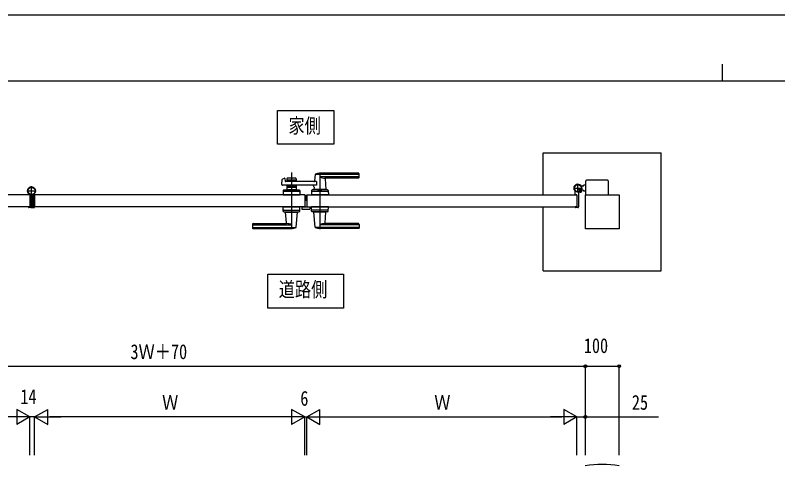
# Model space of a CAD drawing. Units: millimetres, scale not verified. Extents: x -4205 to 4205, y -2970 to 2970.
# Drawn here: x -2098 to 160, y 1636 to 2970 of the extents above; entities that cross this region are included whole.
import ezdxf
from ezdxf.enums import TextEntityAlignment as Align

# ---------------------------------------------------------------- set-up
doc = ezdxf.new("R2010")
doc.units = ezdxf.units.MM
doc.header["$LTSCALE"] = 12
for name, color, linetype in [('0-2_USER1', 3, 'Continuous'), ('0-3_YKK_12', 2, 'Continuous'), ('0-4_YKK_A1', 4, 'Continuous'), ('0-5_YKK_D', 6, 'Continuous'), ('0-6_YKK_ZWAK', 7, 'Continuous')]:
    doc.layers.add(name, color=color, linetype=linetype)
doc.styles.add('ＭＳ ゴシック', font='')
doc.styles.get('ＭＳ ゴシック').set_extended_font_data('MS Gothic')

msp = doc.modelspace()

# ---------------------------------------------------------------- linework, layer by layer
at = {"layer": '0-2_USER1'}
for points in [[(-1321.18, 2588), (-1321.18, 2688), (-1154.78, 2688), (-1154.78, 2588)], [(-1349.98, 2103), (-1349.98, 2203), (-1125.98, 2203), (-1125.98, 2103)]]:
    msp.add_lwpolyline(points, close=True, dxfattribs=at)
at = {"layer": '0-3_YKK_12'}
msp.add_line((-1237.98, 2421), (-1237.98, 2438), dxfattribs=at)
at = {"layer": '0-4_YKK_A1'}
for p, q in [((-1308.81, 2468.66), (-1307.59, 2484.07)), ((-1306.08, 2485.85), (-1300.66, 2487.2)), ((-1299.42, 2486.28), (-1299.03, 2478.45)), ((-1293.48, 2486), (-1293.48, 2477.5)), ((-1268.48, 2488), (-1291.48, 2488)), ((-1279.98, 2504), (-1279.98, 2337)), ((-1266.48, 2486), (-1266.48, 2477.5)), ((-1210.03, 2498.39), (-1211.73, 2479.31)), ((-1080.98, 2498.98), (-1209.77, 2498.98)), ((-1195.98, 2504), (-1195.98, 2337)), ((-1080.98, 2502), (-1195.98, 2502)), ((-1080.98, 2491.33), (-1195.98, 2491.33)), ((-1081.98, 2488), (-1181, 2488)), ((-1180.81, 2485.81), (-1178.01, 2454.32)), ((-1079.98, 2490), (-1079.98, 2501)), ((-2049.98, 2400.91), (-2049.98, 2464.3)), ((-1206.42, 2477.5), (-1298.03, 2477.5)), ((-1293.48, 2483), (-1266.48, 2483)), ((-1293.48, 2466.5), (-1293.48, 2453)), ((-1291.48, 2479), (-1282.39, 2479)), ((-1291.48, 2465), (-1282.39, 2465)), ((-1280.33, 2480.65), (-1281.69, 2479.29)), ((-1280.33, 2463.35), (-1281.69, 2464.71)), ((-1279.62, 2480.65), (-1278.27, 2479.29)), ((-1279.62, 2463.35), (-1278.27, 2464.71)), ((-1277.56, 2479), (-1268.48, 2479)), ((-1277.56, 2465), (-1268.48, 2465)), ((-1266.48, 2466.5), (-1266.48, 2453)), ((-431.98, 2445), (-431.98, 2471)), ((-416.48, 2464), (-422.17, 2464)), ((-416.48, 2464), (-413.98, 2466.5)), ((-408.98, 2466.5), (-413.98, 2466.5)), ((-408.98, 2438), (-408.98, 2479.5)), ((-343.98, 2481.5), (-406.98, 2481.5)), ((-341.98, 2479.5), (-341.98, 2438)), ((-2063.48, 2450), (-2036.48, 2450)), ((-2058.98, 2440.51), (-2058.98, 2441.86)), ((-2058.83, 2440.15), (-2057.13, 2438.45)), ((-2041.13, 2440.15), (-2042.83, 2438.45)), ((-2040.98, 2440.5), (-2040.98, 2441.86)), ((-1304.54, 2451.07), (-1304.98, 2438)), ((-1257.25, 2448), (-1302.71, 2448)), ((-1302.55, 2453), (-1257.41, 2453)), ((-1293.48, 2461), (-1266.48, 2461)), ((-1266.48, 2453), (-1293.48, 2453)), ((-1275.48, 2450.2), (-1275.48, 2453)), ((-1255.42, 2451.07), (-1254.98, 2438)), ((-1220.54, 2451.07), (-1220.98, 2438)), ((-1173.25, 2448), (-1218.71, 2448)), ((-1173.41, 2453), (-1218.55, 2453)), ((-1177.98, 2453.99), (-1213.98, 2453.99)), ((-1213.98, 2453), (-1213.98, 2453.99)), ((-1213.35, 2461.05), (-1213.95, 2454.32)), ((-1178.31, 2453.99), (-1213.65, 2453.99)), ((-1210.98, 2453.99), (-1213.15, 2453.99)), ((-1200.48, 2450.2), (-1200.48, 2453)), ((-1178.31, 2453.99), (-1180.98, 2453.99)), ((-1177.98, 2453), (-1177.98, 2453.99)), ((-1171.42, 2451.07), (-1170.98, 2438)), ((-444.98, 2458), (-418.98, 2458)), ((-439.98, 2438.8), (-439.98, 2447.84)), ((-420.43, 2446.45), (-430.49, 2456.51)), ((-429.98, 2443.06), (-429.98, 2402.5)), ((-426.68, 2455.53), (-429.51, 2452.7)), ((-429.51, 2452.7), (-426.09, 2449.29)), ((-429.04, 2453.16), (-425.56, 2449.68)), ((-427.14, 2455.06), (-423.66, 2451.58)), ((-423.27, 2452.11), (-426.68, 2455.53)), ((-425.56, 2449.68), (-424.8, 2448.92)), ((-423.66, 2451.58), (-422.9, 2450.82)), ((-416.48, 2452), (-421.18, 2452)), ((-416.48, 2452), (-413.98, 2449.5)), ((-408.98, 2449.5), (-413.98, 2449.5)), ((-2055.28, 2438.3), (-2056.77, 2438.3)), ((-2054.98, 2438), (-2054.98, 2403)), ((-2049.98, 2435.81), (-2049.98, 2402.5)), ((-2049.98, 2435.81), (-2049.98, 2402.5)), ((-2049.98, 2434.5), (-2049.98, 2426.5)), ((-2044.98, 2438), (-2044.98, 2403)), ((-2044.98, 2403), (-2044.98, 2438)), ((-2044.68, 2438.3), (-2043.18, 2438.3)), ((-1304.98, 2438), (-1254.98, 2438)), ((-1170.98, 2438), (-1220.98, 2438)), ((-435.28, 2438.3), (-439.48, 2438.3)), ((-434.98, 2438), (-434.98, 2403)), ((-2058.98, 2402.2), (-2058.98, 2401.5)), ((-2055.28, 2402.7), (-2058.48, 2402.7)), ((-2051.98, 2400.5), (-2057.98, 2400.5)), ((-2049.98, 2406.5), (-2049.98, 2414.5)), ((-2049.98, 2406.5), (-2049.98, 2414.5)), ((-2049.98, 2414.41), (-2049.98, 2406.41)), ((-2047.98, 2400.5), (-2041.98, 2400.5)), ((-2044.68, 2402.7), (-2041.48, 2402.7)), ((-2040.98, 2402.2), (-2040.98, 2401.5)), ((-1304.54, 2389.93), (-1304.98, 2403)), ((-1304.98, 2403), (-1254.98, 2403)), ((-1255.42, 2389.93), (-1254.98, 2403)), ((-1249.98, 2403), (-1249.98, 2396.5)), ((-1249.98, 2403), (-1225.98, 2403)), ((-1248.98, 2395.5), (-1226.98, 2395.5)), ((-1225.98, 2403), (-1225.98, 2396.5)), ((-1220.54, 2389.93), (-1220.98, 2403)), ((-1170.98, 2403), (-1220.98, 2403)), ((-1171.42, 2389.93), (-1170.98, 2403)), ((-534.98, 2213), (-534.98, 2403)), ((-439.98, 2402.2), (-439.98, 2401.5)), ((-435.28, 2402.7), (-439.48, 2402.7)), ((-431.98, 2400.5), (-438.98, 2400.5)), ((-1302.71, 2393), (-1257.25, 2393)), ((-1302.55, 2388), (-1257.41, 2388)), ((-1297.98, 2388), (-1297.98, 2387)), ((-1297.98, 2387), (-1261.98, 2387)), ((-1295.15, 2355.18), (-1297.96, 2386.67)), ((-1265.93, 2342.6), (-1262.01, 2386.67)), ((-1261.98, 2388), (-1261.98, 2387)), ((-1173.25, 2393), (-1218.71, 2393)), ((-1173.41, 2388), (-1218.55, 2388)), ((-1213.98, 2388), (-1213.98, 2387)), ((-1177.98, 2387), (-1213.98, 2387)), ((-1210.03, 2342.6), (-1213.95, 2386.67)), ((-1180.81, 2355.18), (-1178, 2386.67)), ((-1177.98, 2388), (-1177.98, 2387)), ((-1395.98, 2351), (-1395.98, 2340)), ((-1394.98, 2349.67), (-1279.98, 2349.67)), ((-1393.98, 2353), (-1294.96, 2353)), ((-1080.98, 2349.67), (-1195.98, 2349.67)), ((-1081.98, 2353), (-1181, 2353)), ((-1079.98, 2351), (-1079.98, 2340)), ((-1394.98, 2342.02), (-1266.19, 2342.02)), ((-1394.98, 2339), (-1279.98, 2339)), ((-1080.98, 2342.02), (-1209.77, 2342.02)), ((-1080.98, 2339), (-1195.98, 2339))]:
    msp.add_line(p, q, dxfattribs=at)
for points in [[(-534.98, 2213), (-184.98, 2213), (-184.98, 2563)], [(-534.98, 2438), (-534.98, 2563), (-184.98, 2563)], [(-1206.42, 2477.5), (-1206.42, 2466.5), (-1306.81, 2466.5)], [(-1275.48, 2450.2), (-1284.48, 2450.2), (-1284.48, 2453)], [(-1200.48, 2450.2), (-1191.48, 2450.2), (-1191.48, 2453)], [(-425.26, 2448.45), (-426.32, 2447.39), (-425.06, 2446.67)], [(-426.09, 2449.29), (-425.26, 2448.45), (-422.43, 2451.28), (-423.27, 2452.11)], [(-423.67, 2446.72), (-424.38, 2448.77), (-424, 2450.02)], [(-420.7, 2449.69), (-422.75, 2450.4), (-424, 2450.02)], [(-422.43, 2451.28), (-421.37, 2452.34), (-420.65, 2451.08)], [(-2054.98, 2438), (-2054.98, 2403), (-2854.98, 2403)], [(-2054.98, 2438), (-2854.98, 2438), (-2854.98, 2403)], [(-2044.98, 2403), (-2044.98, 2438), (-2044.98, 2403)], [(-2044.98, 2438), (-2040.98, 2438), (-2040.98, 2432.75)], [(-1240.98, 2438), (-1240.98, 2403), (-2040.98, 2403)], [(-1240.98, 2438), (-2040.98, 2438), (-2040.98, 2403)], [(-1234.98, 2438), (-1234.98, 2403), (-434.98, 2403)], [(-1234.98, 2438), (-434.98, 2438), (-434.98, 2403)], [(-2044.98, 2403), (-2040.98, 2403), (-2040.98, 2408.25)]]:
    msp.add_lwpolyline(points, dxfattribs=at)
msp.add_lwpolyline([(-309.98, 2338), (-409.98, 2338), (-409.98, 2438), (-309.98, 2438)], close=True, dxfattribs=at)
for centre, radius in [((-2049.98, 2450), 11.5), ((-431.98, 2458), 11.5), ((-431.98, 2458), 10.35), ((-2049.98, 2450), 10.5)]:
    msp.add_circle(centre, radius, dxfattribs=at)
for centre, radius, start, end in [((-1305.6, 2483.91), 2, 104.03624, 175.49449), ((-1300.42, 2486.23), 1, 2.86241, 104.03624), ((-1291.48, 2486), 2, 90, 180), ((-1268.48, 2486), 2, 0, 90), ((-1209.04, 2498.31), 1, 113.30607, 174.91858), ((-1195.98, 2468), 34, 90, 113.30607), ((-1182.19, 2517.98), 30, 242.63879, 272.27092), ((-1178.82, 2486), 2, 90, 185.08142), ((-1081.98, 2490), 2, 270, 0), ((-1080.98, 2501), 1, 0, 90), ((-1080.98, 2497.98), 1, 0, 90), ((-1080.98, 2492.33), 1, 270, 0), ((-2049.98, 2450), 11.5, 325.85158, 258.05939), ((-1306.81, 2468.5), 2, 175.49449, 270), ((-1298.03, 2478.5), 1, 182.86241, 270), ((-1291.48, 2481), 2, 180, 270), ((-1291.48, 2463), 2, 90, 180), ((-1282.39, 2480), 1, 270, 315), ((-1282.39, 2464), 1, 45, 90), ((-1279.98, 2480.29), 0.5, 45, 135), ((-1279.98, 2463.71), 0.5, 225, 315), ((-1277.56, 2480), 1, 225, 270), ((-1277.56, 2464), 1, 90, 135), ((-1268.48, 2481), 2, 270, 0), ((-1268.48, 2463), 2, 0, 90), ((-1218.33, 2461.49), 5, 354.91858, 90), ((-1213.72, 2479.49), 2, 270, 354.91858), ((-431.98, 2458), 11.5, 295.10278, 218.01228), ((-406.98, 2479.5), 2, 90, 180), ((-343.98, 2479.5), 2, 0, 90), ((-2061.98, 2441.86), 3, 0, 34.14842), ((-2058.48, 2440.51), 0.5, 180, 225), ((-2046.98, 2435.81), 3, 101.94061, 179.99997), ((-2041.48, 2440.51), 0.5, 314.99994, 359.99994), ((-2037.98, 2441.86), 3, 145.85158, 180), ((-1302.71, 2446), 2, 90, 178.09085), ((-1302.55, 2451), 2, 90, 178.09085), ((-1257.41, 2451), 2, 1.90915, 90), ((-1257.25, 2446), 2, 1.90915, 90), ((-1218.71, 2446), 2, 90, 178.09085), ((-1218.55, 2451), 2, 90, 178.09085), ((-1213.65, 2454.29), 0.3, 174.91858, 270), ((-1178.31, 2454.29), 0.3, 270, 5.08142), ((-1173.41, 2451), 2, 1.90915, 90), ((-1173.25, 2446), 2, 1.90915, 90), ((-444.98, 2447.84), 5, 0, 38.01228), ((-439.48, 2438.8), 0.5, 180, 270), ((-424.98, 2443.06), 5, 115.10278, 179.99998), ((-424.41, 2447.79), 1.3, 240, 300.9647), ((-428.37, 2454.39), 9, 300.9647, 329.0353), ((-421.77, 2450.43), 1.3, 329.0353, 30), ((-2056.77, 2438.8), 0.5, 225, 270), ((-2055.28, 2438), 0.3, 0, 90), ((-2044.68, 2438), 0.3, 90, 180), ((-2043.19, 2438.8), 0.5, 269.99994, 314.99994), ((-435.28, 2438), 0.3, 0, 90), ((-2058.48, 2402.2), 0.5, 90, 180), ((-2057.98, 2401.5), 1, 180, 270), ((-2055.28, 2403), 0.3, 270, 0), ((-2051.98, 2402.5), 2, 270, 0), ((-2047.98, 2402.5), 2, 180, 270), ((-2044.68, 2403), 0.3, 180, 270), ((-2041.98, 2401.5), 1, 270, 0), ((-2041.48, 2402.2), 0.5, 0, 90), ((-1302.71, 2395), 2, 181.90915, 270), ((-1257.25, 2395), 2, 270, 358.09085), ((-1248.98, 2396.5), 1, 180, 270), ((-1226.98, 2396.5), 1, 270, 360), ((-1218.71, 2395), 2, 181.90915, 270), ((-1173.25, 2395), 2, 270, 358.09085), ((-439.48, 2402.2), 0.5, 90, 180), ((-438.98, 2401.5), 1, 180, 270), ((-435.28, 2403), 0.3, 270, 0), ((-431.98, 2402.5), 2, 270, 0), ((-1302.55, 2390), 2, 181.90915, 270), ((-1297.66, 2386.7), 0.3, 90, 185.08142), ((-1262.31, 2386.7), 0.3, 354.91858, 90), ((-1257.41, 2390), 2, 270, 358.09085), ((-1218.55, 2390), 2, 181.90915, 270), ((-1213.65, 2386.7), 0.3, 90, 185.08142), ((-1178.3, 2386.7), 0.3, 354.91858, 90), ((-1173.41, 2390), 2, 270, 358.09085), ((-1393.98, 2351), 2, 90, 180), ((-1394.98, 2348.67), 1, 90, 180), ((-1297.15, 2355), 2, 270, 5.08142), ((-1293.77, 2323.02), 30, 62.63879, 92.27092), ((-1182.19, 2323.02), 30, 87.72908, 117.36121), ((-1178.81, 2355), 2, 174.91858, 270), ((-1081.98, 2351), 2, 0, 90), ((-1080.98, 2348.67), 1, 0, 90), ((-1394.98, 2343.02), 1, 180, 270), ((-1394.98, 2340), 1, 180, 270), ((-1279.98, 2373), 34, 270, 293.30607), ((-1266.93, 2342.69), 1, 293.30607, 354.91858), ((-1209.03, 2342.69), 1, 185.08142, 246.69393), ((-1195.98, 2373), 34, 246.69393, 270), ((-1080.98, 2343.02), 1, 270, 0), ((-1080.98, 2340), 1, 270, 0), ((-359.98, 1320.23), 320, 80.9989, 99.0011)]:
    msp.add_arc(centre, radius, start, end, dxfattribs=at)
at = {"layer": '0-5_YKK_D'}
for p, q in [((-2879.98, 1930.73), (-409.98, 1930.73)), ((-409.98, 1667.85), (-409.98, 1931.73)), ((-409.98, 1667.85), (-409.98, 1931.73)), ((-409.98, 1930.73), (-309.98, 1930.73)), ((-309.98, 1667.85), (-309.98, 1931.73)), ((-2054.98, 1780.73), (-2093.95, 1803.23)), ((-2093.95, 1803.23), (-2093.95, 1758.23)), ((-2040.98, 1780.73), (-2002.01, 1803.23)), ((-2002.01, 1758.23), (-2002.01, 1803.23)), ((-1240.98, 1780.73), (-1279.95, 1803.23)), ((-1279.95, 1803.23), (-1279.95, 1758.23)), ((-1234.98, 1780.73), (-1196.01, 1803.23)), ((-1196.01, 1758.23), (-1196.01, 1803.23)), ((-434.98, 1780.73), (-473.95, 1803.23)), ((-473.95, 1803.23), (-473.95, 1758.23)), ((-2054.98, 1780.73), (-2132.92, 1780.73)), ((-2054.98, 1780.73), (-2093.95, 1758.23)), ((-2054.98, 1780.73), (-2071.98, 1780.73)), ((-2054.98, 1667.85), (-2054.98, 1781.73)), ((-2054.98, 1667.85), (-2054.98, 1781.73)), ((-2040.98, 1780.73), (-2054.98, 1780.73)), ((-2040.98, 1667.85), (-2040.98, 1781.73)), ((-2040.98, 1667.85), (-2040.98, 1781.73)), ((-2040.98, 1780.73), (-2023.98, 1780.73)), ((-2040.98, 1780.73), (-2002.01, 1758.23)), ((-2040.98, 1780.73), (-1963.04, 1780.73)), ((-1285.98, 1780.73), (-1995.98, 1780.73)), ((-1240.98, 1780.73), (-1318.92, 1780.73)), ((-1240.98, 1780.73), (-1279.95, 1758.23)), ((-1240.98, 1780.73), (-1257.98, 1780.73)), ((-1240.98, 1667.85), (-1240.98, 1781.73)), ((-1240.98, 1667.85), (-1240.98, 1781.73)), ((-1240.98, 1780.73), (-1234.98, 1780.73)), ((-1234.98, 1667.85), (-1234.98, 1781.73)), ((-1234.98, 1667.85), (-1234.98, 1781.73)), ((-1234.98, 1780.73), (-1217.98, 1780.73)), ((-1234.98, 1780.73), (-1196.01, 1758.23)), ((-1234.98, 1780.73), (-1157.04, 1780.73)), ((-1189.98, 1780.73), (-479.98, 1780.73)), ((-434.98, 1780.73), (-512.92, 1780.73)), ((-434.98, 1780.73), (-473.95, 1758.23)), ((-434.98, 1667.85), (-434.98, 1781.73)), ((-434.98, 1667.85), (-434.98, 1781.73)), ((-409.98, 1667.85), (-409.98, 1781.73))]:
    msp.add_line(p, q, dxfattribs=at)
msp.add_lwpolyline([(-434.98, 1780.73), (-409.98, 1780.73), (-193.76, 1780.73)], dxfattribs=at)
for centre in [(-409.98, 1930.73), (-409.98, 1930.73), (-309.98, 1930.73), (-409.98, 1780.73)]:
    msp.add_circle(centre, 4.25, dxfattribs=at)
at = {"layer": '0-6_YKK_ZWAK'}
for p, q in [((-4.98, 2825), (-4.98, 2775)), ((3895.02, 2775), (-3904.98, 2775))]:
    msp.add_line(p, q, dxfattribs=at)
msp.add_lwpolyline([(-4205, -2970), (4205, -2970), (4205, 2970), (-4205, 2970)], close=True, dxfattribs=at)

# ---------------------------------------------------------------- texts
at = {"layer": '0-2_USER1', "style": 'ＭＳ ゴシック', "width": 0.8}
for s, p in [('家側', (-1289.18, 2608)), ('道路側', (-1317.98, 2123))]:
    msp.add_text(s, height=43.99, dxfattribs=at).set_placement(p, align=Align.BOTTOM_LEFT)
at = {"layer": '0-5_YKK_D', "style": 'ＭＳ ゴシック', "width": 0.8}
for s, p in [('100', (-414.38, 1956.73)), ('3Ｗ＋70', (-1756.98, 1938.73)), ('14', (-2083.18, 1805.73)), ('6', (-1253.98, 1800.73)), ('Ｗ', (-1663.38, 1788.73)), ('Ｗ', (-857.38, 1788.73)), ('25', (-272.16, 1788.73))]:
    msp.add_text(s, height=43.99, dxfattribs=at).set_placement(p, align=Align.BOTTOM_LEFT)

doc.saveas('drawing.dxf')
